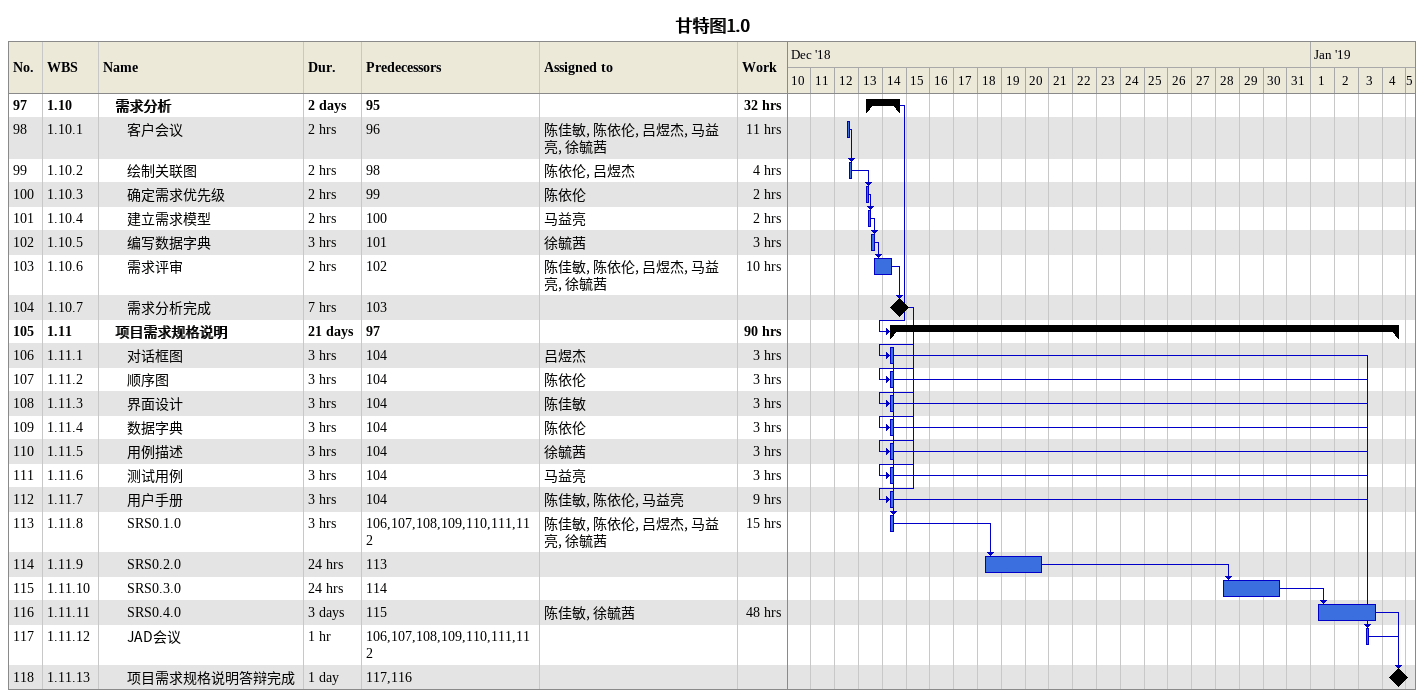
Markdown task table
甘特图1.0

| ID | WBS | Task | Duration | Start | Finish | Predecessors | Resources | Work (h) |
|---|---|---|---|---|---|---|---|---|
| 97 | 1.10 | **需求分析** | 2d | 2018-12-13 | 2018-12-14 | 95 |  | 32 |
| 98 | 1.10.1 | 客户会议 | 2h | 2018-12-12 | 2018-12-12 | 96 | 陈佳敏, 陈依伦, 吕煜杰, 马益亮, 徐毓茜 | 11 |
| 99 | 1.10.2 | 绘制关联图 | 2h | 2018-12-12 | 2018-12-12 | 98 | 陈依伦, 吕煜杰 | 4 |
| 100 | 1.10.3 | 确定需求优先级 | 2h | 2018-12-13 | 2018-12-13 | 99 | 陈依伦 | 2 |
| 101 | 1.10.4 | 建立需求模型 | 2h | 2018-12-13 | 2018-12-13 | 100 | 马益亮 | 2 |
| 102 | 1.10.5 | 编写数据字典 | 3h | 2018-12-13 | 2018-12-13 | 101 | 徐毓茜 | 3 |
| 103 | 1.10.6 | 需求评审 | 2h | 2018-12-13 | 2018-12-14 | 102 | 陈佳敏, 陈依伦, 吕煜杰, 马益亮, 徐毓茜 | 10 |
| 104 | 1.10.7 | 需求分析完成 | 7h | 2018-12-14 | 2018-12-14 | 103 |  |  |
| 105 | 1.11 | **项目需求规格说明** | 21d | 2018-12-14 | 2019-01-04 | 97 |  | 90 |
| 106 | 1.11.1 | 对话框图 | 3h | 2018-12-14 | 2018-12-14 | 104 | 吕煜杰 | 3 |
| 107 | 1.11.2 | 顺序图 | 3h | 2018-12-14 | 2018-12-14 | 104 | 陈依伦 | 3 |
| 108 | 1.11.3 | 界面设计 | 3h | 2018-12-14 | 2018-12-14 | 104 | 陈佳敏 | 3 |
| 109 | 1.11.4 | 数据字典 | 3h | 2018-12-14 | 2018-12-14 | 104 | 陈依伦 | 3 |
| 110 | 1.11.5 | 用例描述 | 3h | 2018-12-14 | 2018-12-14 | 104 | 徐毓茜 | 3 |
| 111 | 1.11.6 | 测试用例 | 3h | 2018-12-14 | 2018-12-14 | 104 | 马益亮 | 3 |
| 112 | 1.11.7 | 用户手册 | 3h | 2018-12-14 | 2018-12-14 | 104 | 陈佳敏, 陈依伦, 马益亮 | 9 |
| 113 | 1.11.8 | SRS0.1.0 | 3h | 2018-12-14 | 2018-12-14 | 106, 107, 108, 109, 110, 111, 112 | 陈佳敏, 陈依伦, 吕煜杰, 马益亮, 徐毓茜 | 15 |
| 114 | 1.11.9 | SRS0.2.0 | 24h | 2018-12-18 | 2018-12-20 | 113 |  |  |
| 115 | 1.11.10 | SRS0.3.0 | 24h | 2018-12-28 | 2018-12-30 | 114 |  |  |
| 116 | 1.11.11 | SRS0.4.0 | 3d | 2019-01-01 | 2019-01-03 | 115 | 陈佳敏, 徐毓茜 | 48 |
| 117 | 1.11.12 | JAD会议 | 1h | 2019-01-03 | 2019-01-03 | 106, 107, 108, 109, 110, 111, 112 |  |  |
| 118 | 1.11.13 | 项目需求规格说明答辩完成 | 1d | 2019-01-04 | 2019-01-04 | 117, 116 |  |  |
